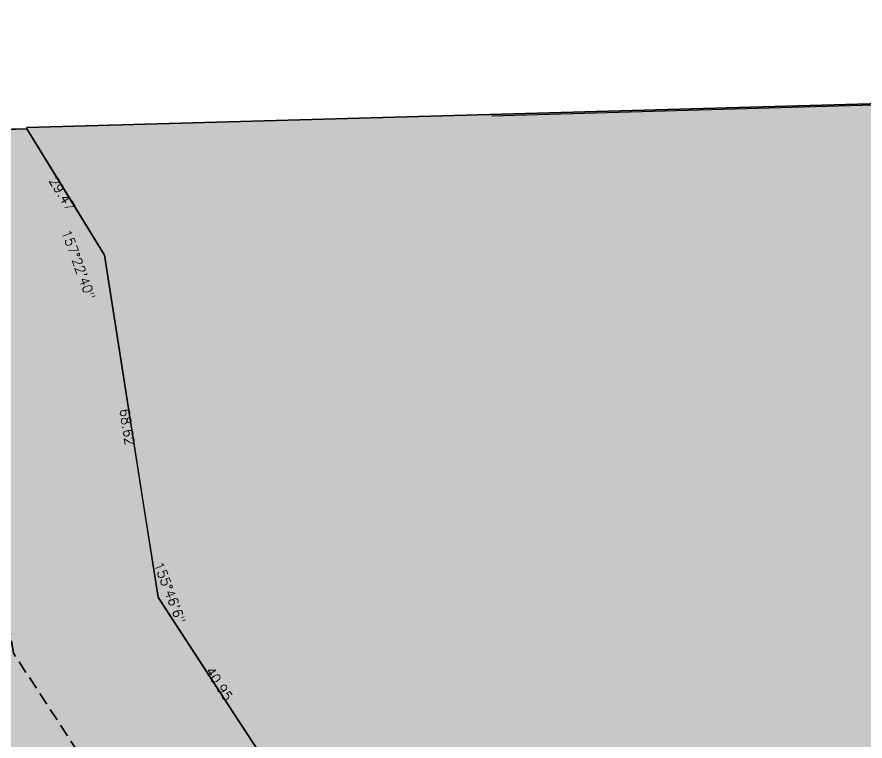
# Model space of a CAD drawing. Header units: millimetres. Extents: x -4430026 to 4783824, y 584 to 9593110.
# Drawn here: x 3160.2 to 3328.2, y 1856.4 to 1999.9 of the extents above; entities that cross this region are included whole.
import ezdxf

# ---------------------------------------------------------------- set-up
doc = ezdxf.new("R2010")
doc.units = ezdxf.units.MM
doc.linetypes.add('HIDDEN', pattern=[0.375, 0.25, -0.125])
doc.layers.add('AGT BAIXADA', color=3, linetype='HIDDEN', lineweight=35)
for name, color, linetype in [('BOUNDARY LOTES', 2, 'Continuous'), ('BOUNDARY VERDES', 92, 'Continuous'), ('COTAS', 8, 'Continuous'), ('POLIGONAL', 5, 'Continuous'), ('QUADRO', 8, 'Continuous'), ('Área Verde', 103, 'Continuous')]:
    doc.layers.add(name, color=color, linetype=linetype)
doc.styles.add('ROMANS', font='romans.shx')
doc.dimstyles.new('BOLA100', dxfattribs={"dimscale": 0, "dimtxt": 1.9, "dimasz": 0.18, "dimexe": 0.18, "dimexo": 0.063, "dimgap": 0, "dimtad": 1, "dimzin": 4, "dimdsep": 46, "dimtxsty": 'ROMANS', "dimcen": 0.09, "dimse1": 1, "dimse2": 1, "dimsd1": 1, "dimsd2": 1, "dimclrt": 256, "dimaunit": 1, "dimadec": 4, "dimazin": 0, "dimtfac": 1.2, "dimtix": 1, "dimtmove": 2, "dimatfit": 3, "dimfxl": 1, "dimtvp": 2, "dimtolj": 1, "dimtzin": 4, "dimarcsym": 0})

# ---------------------------------------------------------------- blocks, each defined once
blk = doc.blocks.new('*D14373')
at = {"layer": 'DEFPOINTS', "color": 0, "linetype": 'ByBlock'}
for p in [(3604.91, 1990.48), (3526.38, 1988.21), (3530.48, 1981.23), (3075.49, 1975.21), (3524.48, 1587.13)]:
    blk.add_point(p, dxfattribs=at)
at = {"layer": 'COTAS', "linetype": 'ByBlock', "insert": (3531.37, 1983.35), "char_height": 1.9, "attachment_point": 5, "rotation": 45.6902, "style": 'ROMANS'}
blk.add_mtext('\\A1;91°55\'24"', dxfattribs=at)
blk = doc.blocks.new('*D14374')
at = {"layer": 'DEFPOINTS', "color": 0, "linetype": 'ByBlock'}
for p in [(3526.38, 1988.21), (3526.38, 1988.21), (3519.48, 1984.06), (3146.21, 1977.13), (3524.48, 1587.13)]:
    blk.add_point(p, dxfattribs=at)
at = {"layer": 'COTAS', "linetype": 'ByBlock', "insert": (3521.55, 1983.26), "char_height": 1.9, "attachment_point": 5, "rotation": 315.699, "style": 'ROMANS'}
blk.add_mtext('\\A1;88°3\'33"', dxfattribs=at)
blk = doc.blocks.new('*D14379')
at = {"layer": 'DEFPOINTS', "color": 0, "linetype": 'ByBlock'}
for p in [(3526.38, 1988.21), (3146.21, 1977.13), (3146.38, 1971.4)]:
    blk.add_point(p, dxfattribs=at)
at = {"layer": 'COTAS', "linetype": 'ByBlock', "insert": (3336.44, 1977.89), "char_height": 1.9, "attachment_point": 5, "rotation": 1.6694, "style": 'ROMANS'}
blk.add_mtext('\\A1;380.34', dxfattribs=at)
blk = doc.blocks.new('*D13824')
at = {"layer": 'DEFPOINTS', "color": 0, "linetype": 'ByBlock'}
for p in [(3185.41, 1902.26), (3188.13, 1884.89), (3189.51, 1884.77), (3189.19, 1883.28), (3197.13, 1871.11)]:
    blk.add_point(p, dxfattribs=at)
at = {"layer": 'COTAS', "linetype": 'ByBlock', "insert": (3190.48, 1885.79), "char_height": 1.9, "attachment_point": 5, "rotation": 291.023, "style": 'ROMANS'}
blk.add_mtext('\\A1;155°46\'6"', dxfattribs=at)
blk = doc.blocks.new('*D13825')
at = {"layer": 'DEFPOINTS', "color": 0, "linetype": 'ByBlock'}
for p in [(3188.25, 1884.39), (3188.4, 1884.49), (3210.76, 1850.19)]:
    blk.add_point(p, dxfattribs=at)
at = {"layer": 'COTAS', "linetype": 'ByBlock', "insert": (3200.22, 1867.76), "char_height": 1.9, "attachment_point": 5, "rotation": 303.103, "style": 'ROMANS'}
blk.add_mtext('\\A1;40.95', dxfattribs=at)
blk = doc.blocks.new('*D13826')
at = {"layer": 'DEFPOINTS', "color": 0, "linetype": 'ByBlock'}
for p in [(3177.51, 1952.68), (3175.78, 1952.41), (3188.13, 1884.89)]:
    blk.add_point(p, dxfattribs=at)
at = {"layer": 'COTAS', "linetype": 'ByBlock', "insert": (3182.03, 1918.66), "char_height": 1.9, "attachment_point": 5, "rotation": 278.9072, "style": 'ROMANS'}
blk.add_mtext('\\A1;68.62', dxfattribs=at)
blk = doc.blocks.new('*D13827')
at = {"layer": 'DEFPOINTS', "color": 0, "linetype": 'ByBlock'}
for p in [(3169.26, 1966.12), (3170.95, 1953.37), (3177.51, 1952.68), (3177.51, 1952.68), (3180.82, 1931.58)]:
    blk.add_point(p, dxfattribs=at)
at = {"layer": 'COTAS', "linetype": 'ByBlock', "insert": (3172.38, 1950.79), "char_height": 1.9, "attachment_point": 5, "rotation": 290.2182, "style": 'ROMANS'}
blk.add_mtext('\\A1;157°22\'40"', dxfattribs=at)
blk = doc.blocks.new('*D13828')
at = {"layer": 'DEFPOINTS', "color": 0, "linetype": 'ByBlock'}
for p in [(3162.15, 1977.82), (3160.64, 1976.9), (3177.51, 1952.68)]:
    blk.add_point(p, dxfattribs=at)
at = {"layer": 'COTAS', "linetype": 'ByBlock', "insert": (3169.13, 1964.82), "char_height": 1.9, "attachment_point": 5, "rotation": 301.4212, "style": 'ROMANS'}
blk.add_mtext('\\A1;29.47', dxfattribs=at)
blk = doc.blocks.new('*D13829')
at = {"layer": 'DEFPOINTS', "color": 0, "linetype": 'ByBlock'}
for p in [(3162.14, 1977.93), (3100.92, 1975.95), (3101.12, 1969.75)]:
    blk.add_point(p, dxfattribs=at)
at = {"layer": 'COTAS', "linetype": 'ByBlock', "insert": (3131.7, 1971.69), "char_height": 1.9, "attachment_point": 5, "rotation": 1.8605, "style": 'ROMANS'}
blk.add_mtext('\\A1;61.26', dxfattribs=at)

msp = doc.modelspace()

# ---------------------------------------------------------------- hatches: boundary and pattern name
at = {"layer": 'BOUNDARY VERDES'}
h = msp.add_hatch(dxfattribs=at)
h.set_pattern_fill('GRASS', color=256, scale=3, angle=-0.27142, style=0)
h.set_pattern_definition([(89.72858, (2983.381, 1592.3719), (-2.1112475, 2.1313455), [0.5625, -3.680141]), (44.7286, (2983.381, 1592.372), (-2.111248, 2.131346), [0.5625, -2.4375]), (134.7286, (2983.381, 1592.372), (-2.131346, -2.111248), [0.5625, -2.4375])])
h.paths.add_polyline_path([(3526.684, 1988.223), (3162.145, 1977.935), (3162.151, 1977.712), (3169.263, 1966.121), (3177.51, 1952.677), (3180.817, 1931.582), (3185.411, 1902.264), (3188.135, 1884.888), (3189.186, 1883.278), (3197.133, 1871.106), (3203.165, 1861.866), (3210.672, 1850.367), (3214.79, 1841.865), (3217.491, 1836.288), (3218.413, 1831.763), (3277.565, 1813.61), (3297.511, 1796.554), (3320.688, 1788.917), (3333.803, 1784.595), (3362.42, 1755.827), (3377.435, 1742.199), (3416.777, 1706.899), (3432.196, 1693.064), (3444.638, 1673.959), (3523.142, 1627.724), (3524.608, 1624.363), (3524.957, 1623.564)])
h = msp.add_hatch(dxfattribs=at)
h.set_pattern_fill('GRASS', color=256, scale=3, angle=-0.27142, style=0)
h.set_pattern_definition([(89.7286, (3078.913, 1593.6197), (-2.1112475, 2.1313455), [0.5625, -3.68014]), (44.7286, (3078.913, 1593.6197), (-2.111248, 2.131346), [0.5625, -2.4375]), (134.7286, (3078.913, 1593.6197), (-2.131346, -2.111248), [0.5625, -2.4375])])
edge = h.paths.add_edge_path()
edge.add_line((3248.03, 1759.928), (3165.143, 1785.42))
edge.add_line((3165.143, 1785.42), (3159.727, 1817.911))
edge.add_line((3159.727, 1817.911), (3154.269, 1827.011))
edge.add_line((3154.269, 1827.011), (3130.852, 1862.88))
edge.add_line((3130.852, 1862.88), (3120.092, 1931.537))
edge.add_line((3120.092, 1931.537), (3103.391, 1958.759))
edge.add_line((3103.391, 1958.759), (3100.916, 1975.948))
edge.add_line((3100.916, 1975.948), (3080.721, 1975.364))
edge.add_line((3080.721, 1975.364), (3083.218, 1966.143))
edge.add_line((3083.218, 1966.143), (3084.648, 1962.276))
edge.add_line((3084.648, 1962.276), (3088.089, 1953.95))
edge.add_line((3088.089, 1953.95), (3094.136, 1939.652))
edge.add_line((3094.136, 1939.652), (3101.624, 1921.155))
edge.add_line((3101.624, 1921.155), (3108.945, 1901.056))
edge.add_line((3108.945, 1901.056), (3114.853, 1881.755))
edge.add_arc((3099.998, 1876.673), 15.7, -0.27142, 18.88315, ccw=False)
edge.add_line((3115.698, 1876.599), (3115.511, 1837.043))
edge.add_line((3115.511, 1837.043), (3226.032, 1710.203))
edge.add_line((3226.032, 1710.203), (3243.994, 1684.136))
edge.add_line((3243.994, 1684.136), (3289.81, 1592.621))
edge.add_line((3289.81, 1592.621), (3465.935, 1591.789))
edge.add_line((3465.935, 1591.789), (3402.048, 1629.417))
edge.add_line((3402.048, 1629.417), (3386.235, 1653.698))
edge.add_line((3386.235, 1653.698), (3301.389, 1732.111))
edge.add_line((3301.389, 1732.111), (3267.502, 1743.277))
edge.add_line((3267.502, 1743.277), (3248.03, 1759.928))
at = {"layer": 'QUADRO'}
h = msp.add_hatch(dxfattribs=at)
h.set_pattern_fill('ACET-2D-ANSI38', color=256, scale=25, angle=-0.27142, style=0)
h.set_pattern_definition([(44.72858, (-12467.207, 8027.4043), (-2.1992162, 2.2201516), []), (134.72858, (-12467.207, 8027.4043), (-2.2201516, -2.1992162), [7.8125, -4.6875])])
h.paths.add_polyline_path([(3188.135, 1884.888), (3189.186, 1883.278), (3197.133, 1871.106), (3203.165, 1861.866), (3210.672, 1850.367), (3214.79, 1841.865), (3217.491, 1836.288), (3218.413, 1831.763), (3277.565, 1813.61), (3297.511, 1796.554), (3320.688, 1788.917), (3333.803, 1784.595), (3362.42, 1755.827), (3377.435, 1742.199), (3416.777, 1706.899), (3432.196, 1693.064), (3444.638, 1673.959), (3523.142, 1627.724), (3524.608, 1624.363), (3559.626, 1544.069), (3554.984, 1509.38), (3494.454, 1509.413), (3497.936, 1535.433), (3475.924, 1585.907), (3402.047, 1629.416), (3386.235, 1653.696), (3301.388, 1732.109), (3267.502, 1743.275), (3248.029, 1759.927), (3165.143, 1785.419), (3159.727, 1817.909), (3154.269, 1827.009), (3130.852, 1862.878), (3120.092, 1931.535), (3103.391, 1958.757), (3100.915, 1975.946), (3162.151, 1977.712), (3169.263, 1966.121), (3177.51, 1952.677), (3180.817, 1931.582), (3185.411, 1902.264)])

# ---------------------------------------------------------------- linework, layer by layer
at = {"layer": 'AGT BAIXADA', "linetype": 'HIDDEN', "ltscale": 10}
msp.add_lwpolyline([(3524.337, 1506.482), (3528.768, 1539.575), (3499.526, 1606.654), (3423.339, 1651.539), (3409.214, 1673.237), (3343.203, 1732.485), (3317.602, 1758.231), (3282.513, 1769.798), (3262.806, 1786.656), (3191.696, 1808.535), (3188.621, 1826.998), (3184.518, 1835.472), (3159.509, 1873.793), (3148.823, 1942.03), (3132.227, 1969.092), (3127.804, 1999.864)], dxfattribs=at)
at = {"layer": 'BOUNDARY LOTES', "elevation": 2.439}
msp.add_lwpolyline([(3526.684, 1988.223), (3162.145, 1977.935), (3162.151, 1977.712), (3169.263, 1966.121), (3177.51, 1952.677), (3180.817, 1931.582), (3185.411, 1902.264), (3188.135, 1884.888), (3189.186, 1883.278), (3197.133, 1871.106), (3203.165, 1861.866), (3210.672, 1850.367), (3214.79, 1841.865), (3217.491, 1836.288), (3218.413, 1831.763), (3277.565, 1813.61), (3297.511, 1796.554), (3320.688, 1788.917), (3333.803, 1784.595)], dxfattribs=at)
at = {"layer": 'POLIGONAL', "linetype": 'ByBlock'}
for p, q in [((3526.684, 1988.223, 2.439), (3162.145, 1977.935, 2.439)), ((3162.145, 1977.935, 2.439), (3162.151, 1977.712, 2.439)), ((3162.151, 1977.712, 2.439), (3131.108, 1976.817, 2.439))]:
    msp.add_line(p, q, dxfattribs=at)
at = {"layer": 'Área Verde'}
msp.add_line((3254.178, 1980.275, 2.439), (3440.569, 1985.7, 2.439), dxfattribs=at)
at = {"layer": 'Área Verde', "elevation": 2.439}
for points in [[(3524.957, 1623.564), (3523.142, 1627.724), (3444.638, 1673.959), (3432.196, 1693.064), (3377.435, 1742.199), (3362.42, 1755.827), (3333.803, 1784.595), (3297.511, 1796.554), (3277.565, 1813.61), (3218.413, 1831.763), (3217.491, 1836.288), (3210.672, 1850.367), (3203.165, 1861.866), (3188.66, 1884.083), (3188.135, 1884.888), (3180.817, 1931.582), (3177.51, 1952.677), (3162.151, 1977.712), (3162.145, 1977.935), (3526.684, 1988.223), (3524.957, 1623.564)], [(3154.269, 1827.009), (3130.852, 1862.878), (3120.092, 1931.535), (3103.391, 1958.757), (3100.915, 1975.946), (3162.151, 1977.712), (3169.263, 1966.121), (3177.51, 1952.677), (3180.817, 1931.582), (3185.411, 1902.264), (3188.135, 1884.888), (3189.186, 1883.278), (3197.133, 1871.106), (3203.165, 1861.866), (3210.672, 1850.367)]]:
    msp.add_lwpolyline(points, dxfattribs=at)

# ---------------------------------------------------------------- dimensions: what is measured, and where the dimension line sits
at = {"layer": 'COTAS', "linetype": 'ByBlock'}
for base, line1, line2, picture, middle in [((3530.475, 1981.234), ((3524.484, 1587.125, 2.439), (3526.384, 1988.213, 2.439)), ((3604.912, 1990.48, 2.439), (3075.494, 1975.213, 2.439)), '*D14373', (3531.365, 1983.353, 2.439)), ((3519.485, 1984.0642), ((3526.3841, 1988.2133, 2.4392), (3146.2101, 1977.1329, 2.4392)), ((3524.4841, 1587.1252, 2.4392), (3526.3841, 1988.2133, 2.4392)), '*D14374', (3521.5512, 1983.261, 2.4392)), ((3170.95146, 1953.367676), ((3169.262545, 1966.120907, 2.4392), (3177.51044, 1952.676975, 2.4392)), ((3177.51044, 1952.676975, 2.4392), (3180.816565, 1931.581752, 2.4392)), '*D13827', (3172.382837, 1950.788534, 2.4392)), ((3189.50972, 1884.76927), ((3185.41131, 1902.26429, 2.4392), (3188.13458, 1884.88809, 2.4392)), ((3189.18594, 1883.27768, 2.4392), (3197.13255, 1871.10565, 2.4392)), '*D13824', (3190.47864, 1885.78897, 2.4392))]:
    dim = msp.add_angular_dim_2l(base=base, line1=line1, line2=line2, dimstyle='BOLA100', override={"dimscale": 1, "dimdec": 0, "dimazin": 1}, dxfattribs=at)
    dim.commit()
    dim.dimension.update_dxf_attribs({"geometry": picture, "text_midpoint": middle})
for p1, p2, distance, picture, middle in [((3526.384, 1988.213, 2.439), (3146.21, 1977.133, 2.439), 5.734, '*D14379', (3336.436, 1977.891, 2.439)), ((3162.145, 1977.935, 2.439), (3100.915, 1975.946, 2.439), 6.2, '*D13829', (3131.701, 1971.693, 2.439)), ((3177.51, 1952.677, 2.439), (3162.148, 1977.824, 2.439), 1.767, '*D13828', (3169.132, 1964.824, 2.439)), ((3188.135, 1884.888, 2.439), (3177.51, 1952.677, 2.439), 1.753, '*D13826', (3182.029, 1918.658, 2.439)), ((3210.76, 1850.185, 2.439), (3188.397, 1884.485, 2.439), 0.18, '*D13825', (3200.224, 1867.756, 2.439))]:
    dim = msp.add_aligned_dim(p1=p1, p2=p2, distance=distance, dimstyle='BOLA100', override={"dimscale": 1}, dxfattribs=at)
    dim.commit()
    dim.dimension.update_dxf_attribs({"geometry": picture, "text_midpoint": middle})

doc.saveas('drawing.dxf')
